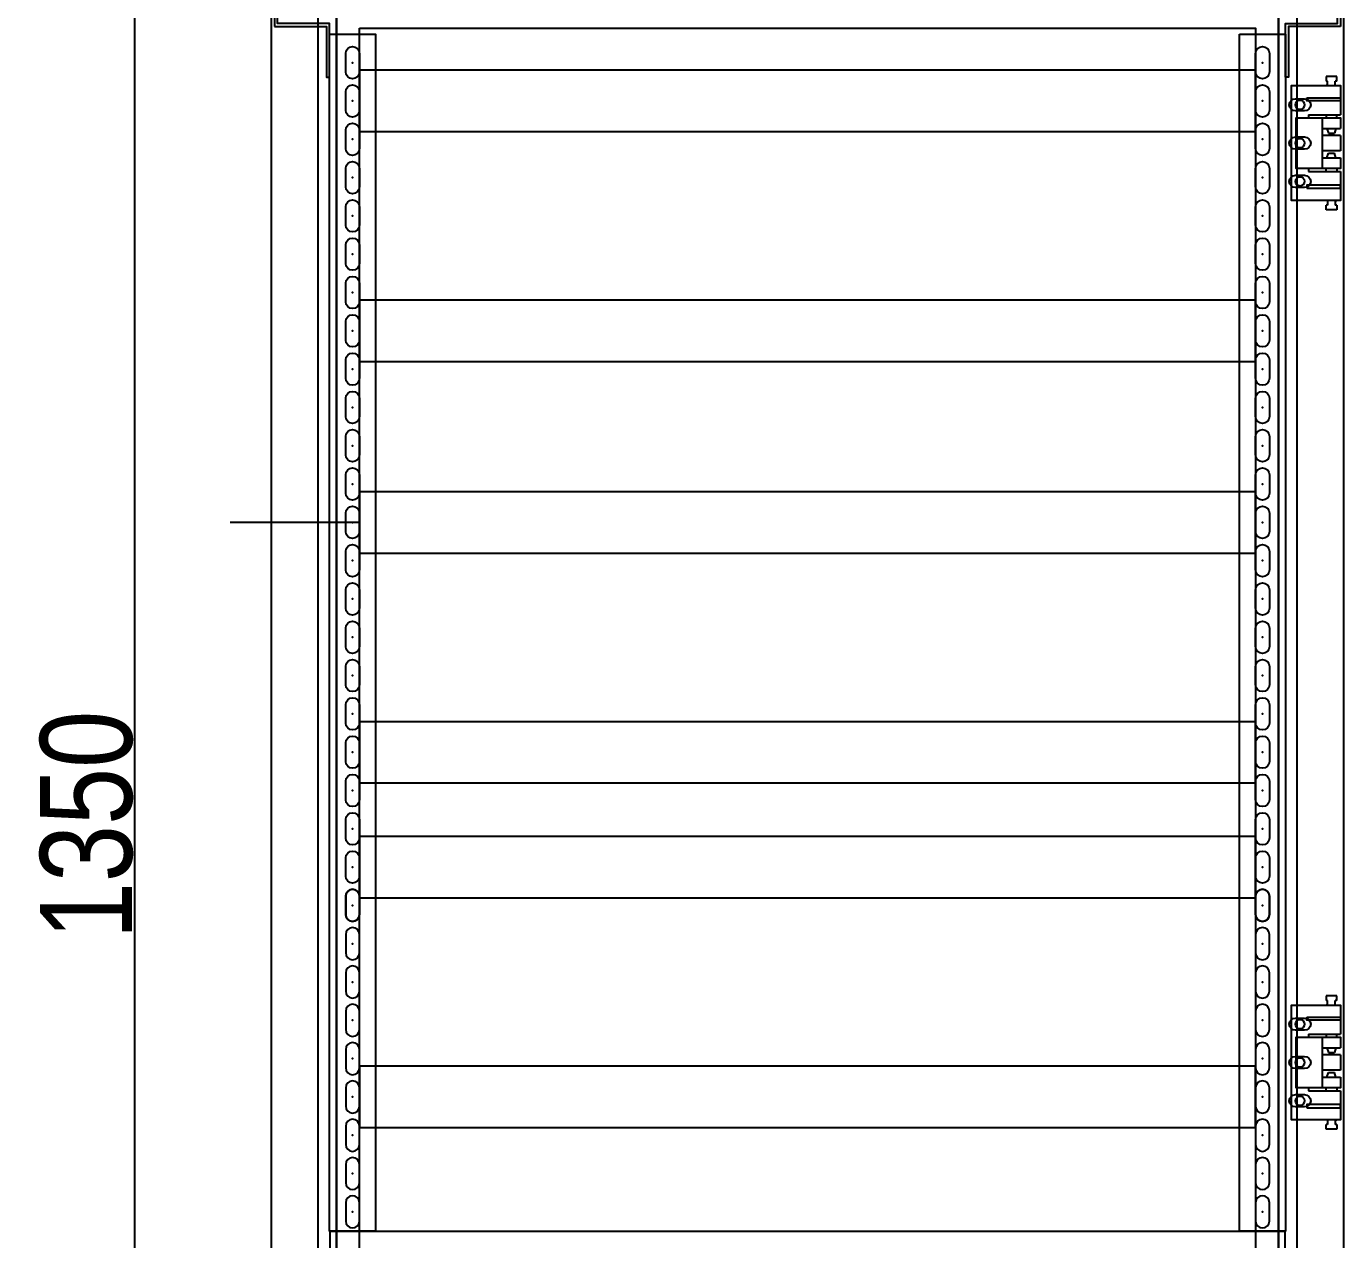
# Model space of a CAD drawing. Header units: millimetres. Extents: x 0 to 6268, y 0 to 4432.
# Drawn here: x 3123 to 3983, y 2928 to 3720 of the extents above; entities that cross this region are included whole.
import ezdxf

# ---------------------------------------------------------------- set-up
doc = ezdxf.new("R2010")
doc.units = ezdxf.units.MM
doc.layers.add('@.0.DM. NÉT CHÍNH', color=7, linetype='Continuous')
doc.layers.add('@.0.DM. NÉT CHÍNH @ 1', color=7, linetype='Continuous')
doc.styles.add('TEST KÍCH THƯỚC', font='arial.ttf', dxfattribs={"width": 0.8})
doc.dimstyles.new('Kích thước Duy Mạnh', dxfattribs={"dimtxt": 25, "dimasz": 25, "dimexe": 1.25, "dimexo": 20, "dimtad": 1, "dimdec": 0, "dimtxsty": 'TEST KÍCH THƯỚC', "dimcen": 2.5, "dimclrd": 8, "dimclre": 8, "dimclrt": 2, "dimazin": 3, "dimtfac": 1, "dimtdec": 0, "dimtix": 1, "dimtmove": 0, "dimatfit": 3, "dimtfillclr": 1})

# ---------------------------------------------------------------- blocks, each defined once
blk = doc.blocks.new('*U12866')
at = {"layer": '@.0.DM. NÉT CHÍNH', "color": 51}
blk.add_lwpolyline([(4.5, 6), (4.5, -6, -1), (-4.5, -6), (-4.5, 6, -1)], format="xyb", close=True, dxfattribs=at)
at = {"layer": '@.0.DM. NÉT CHÍNH', "color": 1}
blk.add_point((0, 0), dxfattribs=at)
blk = doc.blocks.new('*U12868')
at = {"layer": '@.0.DM. NÉT CHÍNH', "color": 0, "linetype": 'ByBlock', "lineweight": -2, "transparency": 16777216}
for p in [(0, 550), (0, 525), (0, 500), (0, 475), (0, 450), (0, 425), (0, 400), (0, 375), (0, 350), (0, 325), (0, 300), (0, 275), (0, 250), (0, 225), (0, 200), (0, 175), (0, 150), (0, 125), (0, 100), (0, 75), (0, 50), (0, 25), (0, 0)]:
    blk.add_blockref('*U12866', p, dxfattribs=at)
blk = doc.blocks.new('*U12869')
at = {"layer": '@.0.DM. NÉT CHÍNH', "color": 51}
blk.add_lwpolyline([(4.5, 6), (4.5, -6, -1), (-4.5, -6), (-4.5, 6, -1)], format="xyb", close=True, dxfattribs=at)
at = {"layer": '@.0.DM. NÉT CHÍNH', "color": 1}
blk.add_point((0, 0), dxfattribs=at)
blk = doc.blocks.new('*U12865')
at = {"layer": '@.0.DM. NÉT CHÍNH', "color": 0, "linetype": 'ByBlock', "lineweight": -2, "transparency": 16777216}
for p in [(0, 200), (0, 175), (0, 150), (0, 125), (0, 100), (0, 75), (0, 50), (0, 25), (0, 0)]:
    blk.add_blockref('*U12869', p, dxfattribs=at)
blk = doc.blocks.new('*U12871')
at = {"layer": '@.0.DM. NÉT CHÍNH', "color": 51}
blk.add_lwpolyline([(4.5, 6), (4.5, -6, -1), (-4.5, -6), (-4.5, 6, -1)], format="xyb", close=True, dxfattribs=at)
at = {"layer": '@.0.DM. NÉT CHÍNH', "color": 1}
blk.add_point((0, 0), dxfattribs=at)
blk = doc.blocks.new('*U12872')
at = {"layer": '@.0.DM. NÉT CHÍNH', "color": 0, "linetype": 'ByBlock', "lineweight": -2, "transparency": 16777216}
for p in [(0, 550), (0, 525), (0, 500), (0, 475), (0, 450), (0, 425), (0, 400), (0, 375), (0, 350), (0, 325), (0, 300), (0, 275), (0, 250), (0, 225), (0, 200), (0, 175), (0, 150), (0, 125), (0, 100), (0, 75), (0, 50), (0, 25), (0, 0)]:
    blk.add_blockref('*U12871', p, dxfattribs=at)
blk = doc.blocks.new('*U12873')
at = {"layer": '@.0.DM. NÉT CHÍNH', "color": 51}
blk.add_lwpolyline([(4.5, 6), (4.5, -6, -1), (-4.5, -6), (-4.5, 6, -1)], format="xyb", close=True, dxfattribs=at)
at = {"layer": '@.0.DM. NÉT CHÍNH', "color": 1}
blk.add_point((0, 0), dxfattribs=at)
blk = doc.blocks.new('*U12870')
at = {"layer": '@.0.DM. NÉT CHÍNH', "color": 0, "linetype": 'ByBlock', "lineweight": -2, "transparency": 16777216}
for p in [(0, 200), (0, 175), (0, 150), (0, 125), (0, 100), (0, 75), (0, 50), (0, 25), (0, 0)]:
    blk.add_blockref('*U12873', p, dxfattribs=at)
blk = doc.blocks.new('*D11')
at = {"layer": '@.0.DM. NÉT CHÍNH', "color": 8, "lineweight": -2, "transparency": 16777216}
for p, q in [((3259.83, 3873.32), (3192.23, 3873.32)), ((3259.83, 2523.38), (3192.23, 2523.38))]:
    blk.add_line(p, q, dxfattribs=at)
at = {"layer": '@.0.DM. NÉT CHÍNH', "lineweight": -2, "transparency": 16777216}
blk.add_line((3193.48, 3848.32), (3193.48, 2548.38), dxfattribs=at)
at = {"layer": '@.0.DM. NÉT CHÍNH', "transparency": 16777216}
for points in [[(3189.31, 3848.32), (3197.64, 3848.32), (3193.48, 3873.32)], [(3189.31, 2548.38), (3197.64, 2548.38), (3193.48, 2523.38)]]:
    blk.add_solid(points, dxfattribs=at)
at = {"layer": 'Defpoints', "color": 0, "transparency": 16777216}
for p in [(3279.83, 3873.32), (3193.48, 2523.38), (3279.83, 2523.38)]:
    blk.add_point(p, dxfattribs=at)
at = {"layer": '@.0.DM. NÉT CHÍNH', "color": 2, "transparency": 16777216, "insert": (3162.2, 3198.35), "char_height": 60, "attachment_point": 5, "rotation": 90, "style": 'TEST KÍCH THƯỚC'}
blk.add_mtext('1350', dxfattribs=at)
blk = doc.blocks.new('HL011-1-6')
at = {"color": 1}
for p, q in [((29.5, 81), (22.5, 81)), ((22.5, 81), (22.5, 78)), ((23.5, 78), (22.5, 78)), ((23.5, 75), (23.5, 78)), ((29.5, 78), (28.5, 78)), ((28.5, 75), (28.5, 78)), ((29.5, 78), (29.5, 81)), ((23.5, 75), (22.5, 75)), ((28.5, 75), (29.5, 75)), ((11, 56), (11, 54)), ((11, 56), (32, 56)), ((20, 54), (20, 21)), ((22.5, 56), (22.5, 54)), ((29.5, 54), (29.5, 56)), ((20, 47), (32, 47)), ((23.1, 47), (24, 44)), ((24, 44), (28, 44)), ((28.9, 47), (28, 44)), ((32, 42.5), (20, 42.5)), ((32, 32.5), (20, 32.5)), ((20, 28), (32, 28)), ((23.1, 28), (24, 31)), ((24, 31), (28, 31)), ((28.9, 28), (28, 31)), ((11, 21), (11, 19)), ((11, 19), (32, 19)), ((22.5, 19), (22.5, 21)), ((29.5, 21), (29.5, 19)), ((23.5, 0), (22.5, 0)), ((23.5, 0), (23.5, -3)), ((28.5, 0), (28.5, -3)), ((28.5, 0), (29.5, 0)), ((22.5, -6), (22.5, -3)), ((23.5, -3), (22.5, -3)), ((29.5, -6), (22.5, -6)), ((29.5, -3), (28.5, -3)), ((29.5, -3), (29.5, -6))]:
    blk.add_line(p, q, dxfattribs=at)
for points in [[(32, 19), (32, 0), (0, 0), (0, 75), (32, 75), (32, 56)], [(32, 28), (32, 21), (3, 21), (3, 54), (32, 54), (32, 47)], [(32, 42.5), (32, 32.5)]]:
    blk.add_lwpolyline(points, dxfattribs=at)
for points in [[(10, 67), (32, 67), (32, 65), (10, 65)], [(10, 8), (32, 8), (32, 10), (10, 10)]]:
    blk.add_lwpolyline(points, close=True, dxfattribs=at)
for centre in [(5.5, 62.5), (5.5, 37.5), (5.5, 12.5)]:
    blk.add_circle(centre, 3, dxfattribs=at)

msp = doc.modelspace()

# ---------------------------------------------------------------- linework, layer by layer
at = {"color": 4}
for points in [[(3340.33, 3650.88), (3925.33, 3650.88), (3925.33, 3690.88), (3340.33, 3690.88)], [(3340.33, 3500.88), (3925.33, 3500.88), (3925.33, 3540.88), (3340.33, 3540.88)], [(3340.33, 3375.78), (3925.33, 3375.78), (3925.33, 3415.78), (3340.33, 3415.78)], [(3340.33, 3225.78), (3925.33, 3225.78), (3925.33, 3265.78), (3340.33, 3265.78)], [(3340.33, 3150.88), (3925.33, 3150.88), (3925.33, 3190.88), (3340.33, 3190.88)], [(3340.33, 3000.88), (3925.33, 3000.88), (3925.33, 3040.88), (3340.33, 3040.88)]]:
    msp.add_lwpolyline(points, close=True, dxfattribs=at)
at = {"layer": '@.0.DM. NÉT CHÍNH', "color": 0}
msp.add_line((3340.33, 3395.78), (3255.79, 3395.78), dxfattribs=at)
for points in [[(3982.83, 2573.38), (3282.83, 2573.38), (3282.83, 3808.88), (3982.83, 3808.88)], [(3952.33, 2603.88), (3313.33, 2603.88), (3313.33, 3762.88), (3952.33, 3762.88)], [(3940.33, 2615.88), (3325.33, 2615.88), (3325.33, 3750.88), (3940.33, 3750.88)], [(3325.33, 2633.88), (3940.33, 2633.88), (3940.33, 3732.88), (3325.33, 3732.88)], [(3321.23, 2933.38), (3944.43, 2933.38), (3944.43, 2873.38), (3321.23, 2873.38)]]:
    msp.add_lwpolyline(points, close=True, dxfattribs=at)
at = {"layer": '@.0.DM. NÉT CHÍNH', "color": 1}
for points in [[(3284.83, 3719.38), (3318.83, 3719.38), (3318.83, 3686.38), (3320.83, 3686.38), (3320.83, 3721.38), (3286.83, 3721.38), (3286.83, 3739.38), (3284.83, 3739.38)], [(3980.83, 3719.38), (3946.83, 3719.38), (3946.83, 3686.38), (3944.83, 3686.38), (3944.83, 3721.38), (3978.83, 3721.38), (3978.83, 3739.38), (3980.83, 3739.38)]]:
    msp.add_lwpolyline(points, close=True, dxfattribs=at)
at = {"layer": '@.0.DM. NÉT CHÍNH', "color": 8}
msp.add_lwpolyline([(3340.33, 3718.38), (3925.33, 3718.38), (3925.33, 2649.38), (3340.33, 2649.38)], close=True, dxfattribs=at)
at = {"layer": '@.0.DM. NÉT CHÍNH', "color": 2}
for points in [[(3320.83, 3714.38), (3350.83, 3714.38), (3350.83, 2933.38), (3320.83, 2933.38)], [(3914.83, 3714.38), (3944.83, 3714.38), (3944.83, 2933.38), (3914.83, 2933.38)]]:
    msp.add_lwpolyline(points, close=True, dxfattribs=at)
at = {"layer": '@.0.DM. NÉT CHÍNH'}
for points in [[(3957.33, 3664.38), (3951.33, 3664.38, -1), (3951.33, 3672.38), (3957.33, 3672.38, -1)], [(3957.33, 3639.38), (3951.33, 3639.38, -1), (3951.33, 3647.38), (3957.33, 3647.38, -1)], [(3957.33, 3614.38), (3951.33, 3614.38, -1), (3951.33, 3622.38), (3957.33, 3622.38, -1)], [(3957.33, 3064.38), (3951.33, 3064.38, -1), (3951.33, 3072.38), (3957.33, 3072.38, -1)], [(3957.33, 3039.38), (3951.33, 3039.38, -1), (3951.33, 3047.38), (3957.33, 3047.38, -1)], [(3957.33, 3014.38), (3951.33, 3014.38, -1), (3951.33, 3022.38), (3957.33, 3022.38, -1)]]:
    msp.add_lwpolyline(points, format="xyb", close=True, dxfattribs=at)

# ---------------------------------------------------------------- block references
at = {"color": 7}
for p in [(3948.83, 3605.88), (3948.83, 3005.88)]:
    msp.add_blockref('HL011-1-6', p, dxfattribs=at)
at = {"layer": '@.0.DM. NÉT CHÍNH', "color": 0}
for name, p in [('*U12872', (3335.83, 3145.88)), ('*U12868', (3929.83, 3145.88))]:
    msp.add_blockref(name, p, dxfattribs=at)
at = {"layer": '@.0.DM. NÉT CHÍNH', "color": 0, "xscale": -1, "rotation": 180}
for name, p in [('*U12870', (3335.83, 3145.88)), ('*U12865', (3929.83, 3145.88))]:
    msp.add_blockref(name, p, dxfattribs=at)

# ---------------------------------------------------------------- dimensions: what is measured, and where the dimension line sits
at = {"layer": '@.0.DM. NÉT CHÍNH @ 1', "color": 6}
dim = msp.add_linear_dim(base=(3193.48, 2523.38), p1=(3279.83, 3873.32), p2=(3279.83, 2523.38), angle=90, dimstyle='Kích thước Duy Mạnh', dxfattribs=at)
dim.commit()
dim.dimension.update_dxf_attribs({"geometry": '*D11', "text_midpoint": (3162.2, 3198.35)})

doc.saveas('drawing.dxf')
